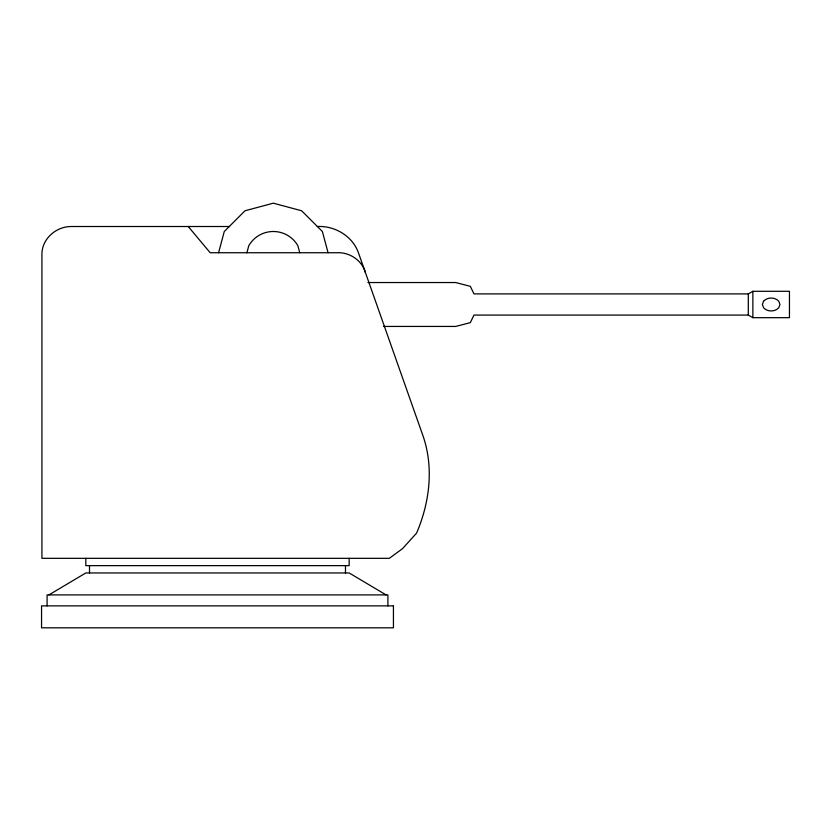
<?xml version="1.0" encoding="UTF-8"?>
<svg xmlns="http://www.w3.org/2000/svg" width="831" height="831" viewBox="0 0 831 831"><rect width="100%" height="100%" fill="white"/><g stroke="black" fill="none" stroke-linecap="round" stroke-linejoin="round"><path stroke-width="1.25" d="M218.584 252.738L224.277 231.506L245 210.773L273.326 203.18L301.643 210.773L322.376 231.506L328.068 252.738M246.9 252.738L248.801 245.664A28.316 28.316 0 0 1 297.851 245.664L299.752 252.738M48.925 594.903L85.822 572.954L349.165 572.954L386.062 594.903M367.915 282.54L455.7 282.54L470.325 286.331L473.982 293.904L748.305 293.904L752.876 291.297L789.45 291.297L789.45 317.681L752.876 317.681L748.305 315.074L473.982 315.074L470.325 322.646L455.7 326.438L383.403 326.438M229.543 226.51L71.445 226.51C56.352 226.344 41.955 238.663 41.924 254.161L41.924 558.328L389.313 558.328L402.568 548.616L416.591 533.097C429.907 501.955 434.166 466.191 422.314 433.896L358.421 252.738C352.479 236.004 334.758 225.585 317.328 226.51M188.232 226.51L210.181 252.738L336.472 252.738C349.113 251.897 361.89 260.03 365.36 272.412M752.876 291.297L752.876 317.681M748.305 293.904L748.305 315.074M387.9 605.872L387.9 594.903L47.087 594.903L47.087 605.872M349.165 558.328L349.165 565.641L85.822 565.641L85.822 558.328M345.478 565.641L345.478 572.954M89.509 565.641L89.509 572.954M763.564 301.196L762.38 304.489L763.564 307.782C767.522 312.009 774.793 312.009 778.761 307.782L779.945 304.489L778.761 301.196C774.793 296.968 767.522 296.968 763.564 301.196M393.437 605.872L41.55 605.872L41.55 627.821L393.437 627.821L393.437 605.872"/></g></svg>
